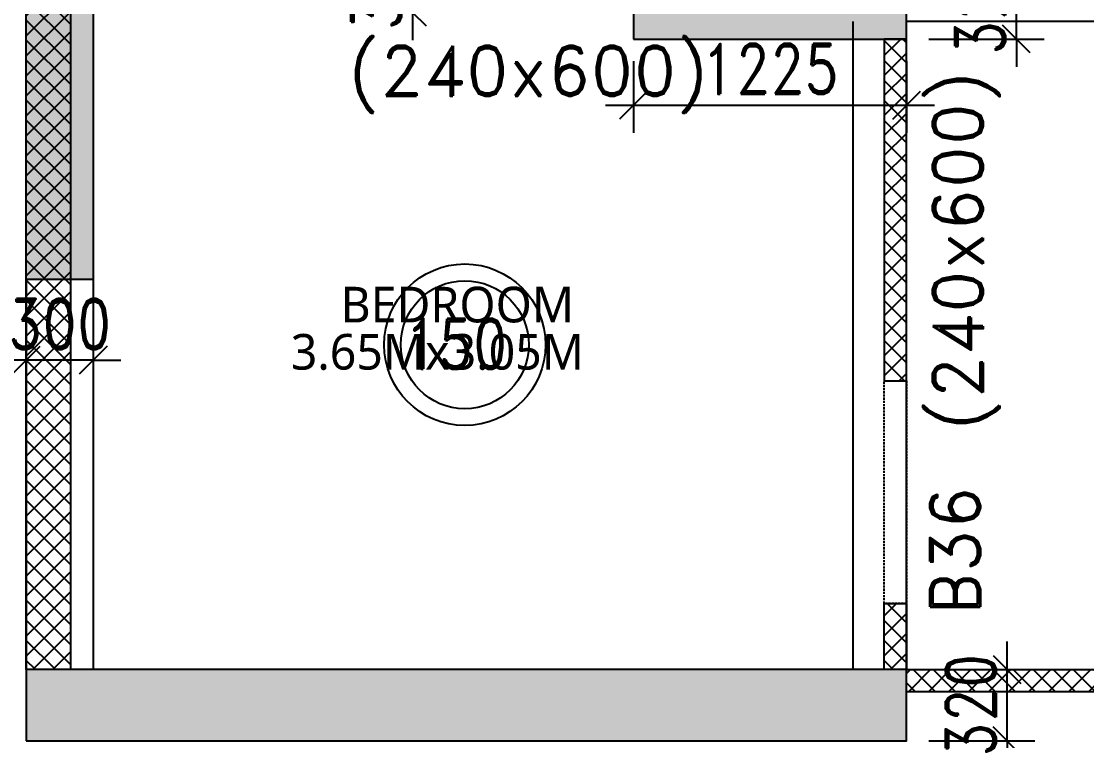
# Model space of a CAD drawing. Header units: millimetres. Extents: x 2061841 to 105821645, y -77612 to 48520811.
# Drawn here: x 105626710 to 105631489, y 48441357 to 48444586 of the extents above; entities that cross this region are included whole.
import ezdxf

# ---------------------------------------------------------------- set-up
doc = ezdxf.new("R2010")
doc.units = ezdxf.units.MM
doc.header["$LTSCALE"] = 10
doc.header["$MEASUREMENT"] = 0
doc.linetypes.add('$0$HIDDEN', pattern=[0.375, 0.25, -0.125])
doc.linetypes.add('HIDDEN2', pattern=[4.7625, 3.175, -1.5875])
for name, color, linetype in [('A-ANNO-LABL', 140, 'Continuous'), ('A-ELEV-HIDN', 54, 'HIDDEN2'), ('A-WALL', 3, 'Continuous'), ('A-WALL-PATT', 54, 'Continuous'), ('AS-COLS', 2, 'Continuous'), ('S-BEAM', 4, 'Continuous'), ('S-BEAMNO.', 4, 'Continuous'), ('S-OPENING', 6, 'Continuous'), ('S-slab thk.', 2, 'Continuous')]:
    doc.layers.add(name, color=color, linetype=linetype)
doc.layers.add('S-STRCOL HATCH', color=33, linetype='Continuous', lineweight=9)
doc.styles.add('200', font='romand.shx', dxfattribs={"width": 0.8, "height": 225})
doc.styles.add('Lucida SU', font='l_10646.ttf')
doc.styles.add('RD', font='romand.shx', dxfattribs={"width": 0.9, "height": 225})
doc.dimstyles.new('GR1', dxfattribs={"dimtxt": 225, "dimasz": 125, "dimexe": 125, "dimexo": 100, "dimgap": 50, "dimtad": 1, "dimdec": 0, "dimzin": 3, "dimdsep": 46, "dimtxsty": '200', "dimblk1": 'OBLIQUE', "dimblk2": 'OBLIQUE', "dimsah": 1, "dimcen": 0.0625, "dimdle": 125, "dimclrd": 3, "dimclre": 3, "dimclrt": 2, "dimadec": 0, "dimazin": 0, "dimtfac": 1, "dimtdec": 0, "dimtix": 1, "dimtmove": 0, "dimatfit": 3, "dimfxl": 1, "dimtolj": 1, "dimtzin": 0, "dimarcsym": 0})
pattern_1 = [(135, (101804621.886, 48122568.903), (-44.9012806, -44.9012806), []), (225, (101804621.886, 48122568.903), (44.9012806, -44.9012806), [])]

# ---------------------------------------------------------------- blocks, each defined once
blk = doc.blocks.new('_Oblique')
at = {"color": 0, "linetype": 'ByBlock', "lineweight": -2}
blk.add_line((-0.5, -0.5), (0.5, 0.5), dxfattribs=at)
blk = doc.blocks.new('*D944')
at = {"layer": 'AS-COLS', "color": 3, "lineweight": -2, "transparency": 16777216}
for p, q in [((102868173.3, 48542841.3), (102868173.3, 48542966.3)), ((102867780.9, 48542841.3), (102868298.3, 48542841.3)), ((102868173.3, 48542521.3), (102868173.3, 48542841.3)), ((102867780.9, 48542521.3), (102868298.3, 48542521.3)), ((102868173.3, 48542521.3), (102868173.3, 48542396.3))]:
    blk.add_line(p, q, dxfattribs=at)
at = {"layer": 'Defpoints', "color": 0, "transparency": 16777216}
for p in [(102867680.9, 48542841.3), (102868173.3, 48542841.3), (102867680.9, 48542521.3)]:
    blk.add_point(p, dxfattribs=at)
at = {"layer": 'AS-COLS', "color": 3, "lineweight": -2, "transparency": 16777216, "xscale": 125, "yscale": 125, "zscale": 125}
for p, rotation in [((102868173.3, 48542841.3), 270), ((102868173.3, 48542521.3), 90)]:
    blk.add_blockref('_Oblique', p, dxfattribs=dict(at, rotation=rotation))
at = {"layer": 'AS-COLS', "color": 2, "transparency": 16777216, "insert": (102868010.8, 48542681.3), "char_height": 225, "attachment_point": 5, "rotation": 90, "style": '200'}
blk.add_mtext('\\A1;320', dxfattribs=at)
blk = doc.blocks.new('*D945')
at = {"layer": 'AS-COLS', "color": 3, "lineweight": -2, "transparency": 16777216}
for p, q in [((102866455.8, 48542421.3), (102866455.8, 48542099.6)), ((102867680.9, 48542421.3), (102867680.9, 48542099.6)), ((102866330.8, 48542224.6), (102867805.9, 48542224.6))]:
    blk.add_line(p, q, dxfattribs=at)
at = {"layer": 'Defpoints', "color": 0, "transparency": 16777216}
for p in [(102866455.8, 48542521.3), (102867680.9, 48542521.3), (102867680.9, 48542224.6)]:
    blk.add_point(p, dxfattribs=at)
at = {"layer": 'AS-COLS', "color": 3, "lineweight": -2, "transparency": 16777216, "xscale": 125, "yscale": 125, "zscale": 125, "rotation": 180}
blk.add_blockref('_Oblique', (102866455.8, 48542224.6), dxfattribs=at)
at = {"layer": 'AS-COLS', "color": 3, "lineweight": -2, "transparency": 16777216, "xscale": 125, "yscale": 125, "zscale": 125}
blk.add_blockref('_Oblique', (102867680.9, 48542224.6), dxfattribs=at)
at = {"layer": 'AS-COLS', "color": 2, "transparency": 16777216, "insert": (102867068.4, 48542387.1), "char_height": 225, "attachment_point": 5, "style": '200'}
blk.add_mtext('\\A1;1225', dxfattribs=at)
blk = doc.blocks.new('*D947')
at = {"layer": 'AS-COLS', "color": 3, "lineweight": -2, "transparency": 16777216}
for p, q in [((102865464.1, 48542941.3), (102865464.1, 48543066.3)), ((102865270.7, 48542941.3), (102865589.1, 48542941.3)), ((102865464.1, 48542641.3), (102865464.1, 48542941.3)), ((102865270.7, 48542641.3), (102865589.1, 48542641.3)), ((102865464.1, 48542641.3), (102865464.1, 48542516.3))]:
    blk.add_line(p, q, dxfattribs=at)
at = {"layer": 'Defpoints', "color": 0, "transparency": 16777216}
for p in [(102865170.7, 48542941.3), (102865464.1, 48542941.3), (102865170.7, 48542641.3)]:
    blk.add_point(p, dxfattribs=at)
at = {"layer": 'AS-COLS', "color": 3, "lineweight": -2, "transparency": 16777216, "xscale": 125, "yscale": 125, "zscale": 125}
for p, rotation in [((102865464.1, 48542941.3), 270), ((102865464.1, 48542641.3), 90)]:
    blk.add_blockref('_Oblique', p, dxfattribs=dict(at, rotation=rotation))
at = {"layer": 'AS-COLS', "color": 2, "transparency": 16777216, "insert": (102865301.6, 48542791.3), "char_height": 225, "attachment_point": 5, "rotation": 90, "style": '200'}
blk.add_mtext('\\A1;300', dxfattribs=at)
blk = doc.blocks.new('*D948')
at = {"layer": 'AS-COLS', "color": 3, "lineweight": -2, "transparency": 16777216}
for p, q in [((102863731.3, 48541341.7), (102863731.3, 48540954.4)), ((102864031.3, 48541341.7), (102864031.3, 48540954.4)), ((102863731.3, 48541079.4), (102863606.3, 48541079.4)), ((102864031.3, 48541079.4), (102863731.3, 48541079.4)), ((102864031.3, 48541079.4), (102864156.3, 48541079.4))]:
    blk.add_line(p, q, dxfattribs=at)
at = {"layer": 'Defpoints', "color": 0, "transparency": 16777216}
for p in [(102863731.3, 48541441.7), (102864031.3, 48541441.7), (102863731.3, 48541079.4)]:
    blk.add_point(p, dxfattribs=at)
at = {"layer": 'AS-COLS', "color": 3, "lineweight": -2, "transparency": 16777216, "xscale": 125, "yscale": 125, "zscale": 125}
blk.add_blockref('_Oblique', (102863731.3, 48541079.4), dxfattribs=at)
at = {"layer": 'AS-COLS', "color": 3, "lineweight": -2, "transparency": 16777216, "xscale": 125, "yscale": 125, "zscale": 125, "rotation": 180}
blk.add_blockref('_Oblique', (102864031.3, 48541079.4), dxfattribs=at)
at = {"layer": 'AS-COLS', "color": 2, "transparency": 16777216, "insert": (102863881.3, 48541241.9), "char_height": 225, "attachment_point": 5, "style": '200'}
blk.add_mtext('\\A1;300', dxfattribs=at)
blk = doc.blocks.new('*D966')
at = {"layer": 'AS-COLS', "color": 3, "lineweight": -2, "transparency": 16777216}
for p, q in [((102863484.2, 48539691.3), (102863484.2, 48539816.3)), ((102863631.8, 48539691.3), (102863359.2, 48539691.3)), ((102863484.2, 48539371.3), (102863484.2, 48539691.3)), ((102863631.8, 48539371.3), (102863359.2, 48539371.3)), ((102863484.2, 48539371.3), (102863484.2, 48539246.3))]:
    blk.add_line(p, q, dxfattribs=at)
at = {"layer": 'Defpoints', "color": 0, "transparency": 16777216}
for p in [(102863484.2, 48539691.3), (102863731.8, 48539691.3), (102863731.8, 48539371.3)]:
    blk.add_point(p, dxfattribs=at)
at = {"layer": 'AS-COLS', "color": 3, "lineweight": -2, "transparency": 16777216, "xscale": 125, "yscale": 125, "zscale": 125}
for p, rotation in [((102863484.2, 48539691.3), 270), ((102863484.2, 48539371.3), 90)]:
    blk.add_blockref('_Oblique', p, dxfattribs=dict(at, rotation=rotation))
at = {"layer": 'AS-COLS', "color": 2, "transparency": 16777216, "insert": (102863321.7, 48539531.3), "char_height": 225, "attachment_point": 5, "rotation": 90, "style": '200'}
blk.add_mtext('\\A1;320', dxfattribs=at)
blk = doc.blocks.new('*D968')
at = {"layer": 'AS-COLS', "color": 3, "lineweight": -2, "transparency": 16777216}
for p, q in [((102868131.5, 48539691.3), (102868131.5, 48539816.3)), ((102867780.7, 48539691.3), (102868256.5, 48539691.3)), ((102868131.5, 48539371.3), (102868131.5, 48539691.3)), ((102867780.7, 48539371.3), (102868256.5, 48539371.3)), ((102868131.5, 48539371.3), (102868131.5, 48539246.3))]:
    blk.add_line(p, q, dxfattribs=at)
at = {"layer": 'Defpoints', "color": 0, "transparency": 16777216}
for p in [(102867680.7, 48539691.3), (102868131.5, 48539691.3), (102867680.7, 48539371.3)]:
    blk.add_point(p, dxfattribs=at)
at = {"layer": 'AS-COLS', "color": 3, "lineweight": -2, "transparency": 16777216, "xscale": 125, "yscale": 125, "zscale": 125}
for p, rotation in [((102868131.5, 48539691.3), 270), ((102868131.5, 48539371.3), 90)]:
    blk.add_blockref('_Oblique', p, dxfattribs=dict(at, rotation=rotation))
at = {"layer": 'AS-COLS', "color": 2, "transparency": 16777216, "insert": (102867969, 48539531.3), "char_height": 225, "attachment_point": 5, "rotation": 90, "style": '200'}
blk.add_mtext('\\A1;320', dxfattribs=at)
blk = doc.blocks.new('TOWER-A TYPICAL FLOOR FRAMING PLAN N')
at = {"layer": 'A-WALL-PATT'}
h = blk.add_hatch(dxfattribs=at)
h.set_pattern_fill('ANSI37', color=8, scale=20, angle=90)
h.set_pattern_definition([(135, (101810562.625, 48122568.903), (-44.9012806, -44.9012806), []), (225, (101810562.625, 48122568.903), (44.9012806, -44.9012806), [])])
h.paths.add_polyline_path([(102863730.7, 48546037.3), (102863930.7, 48546037.3), (102863930.7, 48546116.3), (102863730.7, 48546116.3)])
h.paths.add_polyline_path([(102864930.7, 48543687.2), (102865130.7, 48543687.2), (102865130.7, 48544491.3), (102867580.7, 48544491.3), (102867580.7, 48543738), (102867680.7, 48543738), (102867680.7, 48544491.3), (102867780.9, 48544491.3), (102867780.9, 48544591.3), (102867680.7, 48544591.3), (102867680.7, 48545191.3), (102867580.7, 48545191.3), (102867580.7, 48544591.3), (102866480.7, 48544591.3), (102866480.7, 48545212.2), (102866380.7, 48545212.2), (102866380.7, 48544591.3), (102863930.7, 48544591.3), (102863930.7, 48545311.5), (102863730.9, 48545311.5), (102863731, 48544391.3), (102864930.7, 48544391.3)])
h.paths.add_polyline_path([(102865130.7, 48543037.2), (102864930.7, 48543037.2), (102864930.7, 48542941.3), (102863731.3, 48542941.3), (102863731.8, 48539691.3), (102863931.8, 48539691.3), (102863931.3, 48542741.3), (102866455.8, 48542741.3), (102866455.8, 48542841.3), (102865130.7, 48542841.3)])
h = blk.add_hatch(dxfattribs=at)
h.set_pattern_fill('ANSI37', color=8, scale=20, angle=90)
h.set_pattern_definition(pattern_1)
h.paths.add_polyline_path([(102867680.7, 48540987.5), (102867680.7, 48542521.3), (102867580.7, 48542521.3), (102867580.7, 48540987.5), (102867680.7, 48540987.5)])
h = blk.add_hatch(dxfattribs=at)
h.set_pattern_fill('ANSI37', color=8, scale=20, angle=90)
h.set_pattern_definition(pattern_1)
h.paths.add_polyline_path([(102867580.7, 48539987.5), (102867680.7, 48539987.5), (102867680.7, 48539691.3), (102867580.7, 48539691.3), (102867580.7, 48539987.5)])
h = blk.add_hatch(dxfattribs=at)
h.set_pattern_fill('ANSI37', color=8, scale=20, angle=90)
h.set_pattern_definition(pattern_1)
h.paths.add_polyline_path([(102867680.7, 48539591.3), (102867680.7, 48539691.3), (102869875.8, 48539691.3), (102869875.8, 48539591.3), (102867680.7, 48539591.3)])
at = {"layer": 'S-STRCOL HATCH'}
h = blk.add_hatch(color=256, dxfattribs=at)
h.dxf.hatch_style = 1
h.paths.add_polyline_path([(102864031.3, 48541441.7), (102863731.3, 48541441.7), (102863731.3, 48542941.3), (102865170.7, 48542941.3), (102865170.7, 48542641.3), (102864031.3, 48542641.3), (102864031.3, 48541441.7)])
h = blk.add_hatch(color=256, dxfattribs=at)
h.dxf.hatch_style = 1
h.paths.add_polyline_path([(102866455.8, 48542521.3), (102867680.9, 48542521.3), (102867680.9, 48542842), (102866455.8, 48542842)])
h = blk.add_hatch(color=256, dxfattribs=at)
h.dxf.hatch_style = 1
h.paths.add_polyline_path([(102863731.8, 48539371.9), (102867680.7, 48539371.9), (102867680.7, 48539691.3), (102863731.8, 48539691.3)])
at = {"layer": 'A-ELEV-HIDN', "ltscale": 0.3}
blk.add_lwpolyline([(102867580.7, 48540987.5), (102867680.7, 48540987.5), (102867680.7, 48539987.5), (102867580.7, 48539987.5)], close=True, dxfattribs=at)
at = {"layer": 'A-WALL', "color": 8}
for p, q in [((102863731.8, 48539691.3, 0), (102863731.3, 48542941.3, 0)), ((102863931.8, 48539691.3, 0), (102863931.3, 48542741.3, 0)), ((102867580.7, 48539691.2, 0), (102867580.7, 48539987.5, 0)), ((102867680.7, 48539691.2, 0), (102867680.7, 48539987.5, 0)), ((102863931.8, 48539691.3, 0), (102863731.8, 48539691.3, 0)), ((102867680.7, 48539691.2, 0), (102867580.7, 48539691.2, 0))]:
    blk.add_line(p, q, dxfattribs=at)
blk.add_lwpolyline([(102867680.7, 48540987.5), (102867680.7, 48542521.3), (102867580.7, 48542521.3), (102867580.7, 48540987.5)], close=True, dxfattribs=at)
at = {"layer": 'A-WALL', "color": 8, "elevation": 0}
for points in [[(102867580.7, 48539987.5), (102867680.7, 48539987.5), (102867680.7, 48539691.3), (102867580.7, 48539691.3)], [(102867680.7, 48539591.3), (102867680.7, 48539691.3), (102869875.8, 48539691.3), (102869875.8, 48539591.3)]]:
    blk.add_lwpolyline(points, close=True, dxfattribs=at)
at = {"layer": 'AS-COLS', "color": 1, "elevation": 0}
for points in [[(102864031.3, 48541441.7), (102863731.3, 48541441.7), (102863731.3, 48542941.3), (102865170.7, 48542941.3), (102865170.7, 48542641.3), (102864031.3, 48542641.3)], [(102863731.8, 48539371.3), (102867680.7, 48539371.3), (102867680.7, 48539691.3), (102863731.8, 48539691.3)]]:
    blk.add_lwpolyline(points, close=True, dxfattribs=at)
at = {"layer": 'AS-COLS', "color": 1}
blk.add_lwpolyline([(102866455.8, 48542521.3), (102867680.9, 48542521.3), (102867680.9, 48542841.3), (102866455.8, 48542841.3)], close=True, dxfattribs=at)
at = {"layer": 'S-BEAM', "linetype": '$0$HIDDEN'}
for p, q in [((102867440.6, 48539691.3), (102867440.6, 48542600.3)), ((102867680.6, 48539691.3), (102867680.6, 48542600.3)), ((102871525.8, 48542600.3), (102867680.6, 48542600.3)), ((102864031.3, 48541441.7, 0), (102864031.3, 48539691.3, 0))]:
    blk.add_line(p, q, dxfattribs=at)
at = {"layer": 'S-BEAM'}
blk.add_line((102863731.3, 48541441.7, 0), (102863731.3, 48539691.3, 0), dxfattribs=at)
at = {"layer": 'S-slab thk.'}
for radius in [362.3, 287.3]:
    blk.add_circle((102865698.9, 48541149.1, 0), radius, dxfattribs=at)
at = {"layer": 'A-ANNO-LABL', "color": 252, "style": 'Lucida SU'}
for s, p in [('BEDROOM', (102865141.2, 48541249.2, 207.4)), ('3.65Mx3.05M', (102864918.1, 48541037.3, 207.4))]:
    blk.add_text(s, height=160, dxfattribs=at).set_placement(p)
at = {"layer": 'S-BEAMNO.', "color": 2, "style": 'RD'}
for rotation, p in [(0.0003, (102865182.9, 48542265.6, 0)), (90.0003, (102868023, 48540770, 0))]:
    blk.add_text('(240x600)', height=225, rotation=rotation, dxfattribs=at).set_placement(p)
at = {"layer": 'S-BEAMNO.', "color": 4, "style": 'RD'}
blk.add_text('B36', height=225, rotation=90.0003, dxfattribs=at).set_placement((102868011.5, 48539934.6))
at = {"layer": 'S-slab thk.', "style": 'RD', "width": 0.8}
blk.add_text('150', height=225, rotation=0.0003, dxfattribs=at).set_placement((102865427.5, 48541040.3, 0))
at = {"layer": 'AS-COLS', "color": 6}
for base, p1, p2, picture, middle in [((102865464.1, 48542941.3, 0), (102865170.7, 48542641.3, 0), (102865170.7, 48542941.3, 0), '*D947', (102865301.6, 48542791.3, 0)), ((102868173.3, 48542841.3), (102867680.9, 48542521.3), (102867680.9, 48542841.3), '*D944', (102868010.8, 48542681.3)), ((102863484.2, 48539691.3, 0), (102863731.8, 48539371.3, 0), (102863731.8, 48539691.3, 0), '*D966', (102863321.7, 48539531.3, 0)), ((102868131.5, 48539691.3, 0), (102867680.7, 48539371.3, 0), (102867680.7, 48539691.3, 0), '*D968', (102867969, 48539531.3, 0))]:
    dim = blk.add_linear_dim(base=base, p1=p1, p2=p2, angle=90, dimstyle='GR1', dxfattribs=at)
    dim.commit()
    dim.dimension.update_dxf_attribs({"geometry": picture, "text_midpoint": middle})
for base, p1, p2, picture, middle in [((102867680.9, 48542224.6), (102866455.8, 48542521.3), (102867680.9, 48542521.3), '*D945', (102867068.4, 48542387.1)), ((102863731.3, 48541079.4, 0), (102864031.3, 48541441.7, 0), (102863731.3, 48541441.7, 0), '*D948', (102863881.3, 48541241.9, 0))]:
    dim = blk.add_linear_dim(base=base, p1=p1, p2=p2, dimstyle='GR1', dxfattribs=at)
    dim.commit()
    dim.dimension.update_dxf_attribs({"geometry": picture, "text_midpoint": middle})

msp = doc.modelspace()

# ---------------------------------------------------------------- block references
at = {"layer": 'S-OPENING'}
msp.add_blockref('TOWER-A TYPICAL FLOOR FRAMING PLAN N', (2763000.3, -98014.7), dxfattribs=at)

doc.saveas('drawing.dxf')
